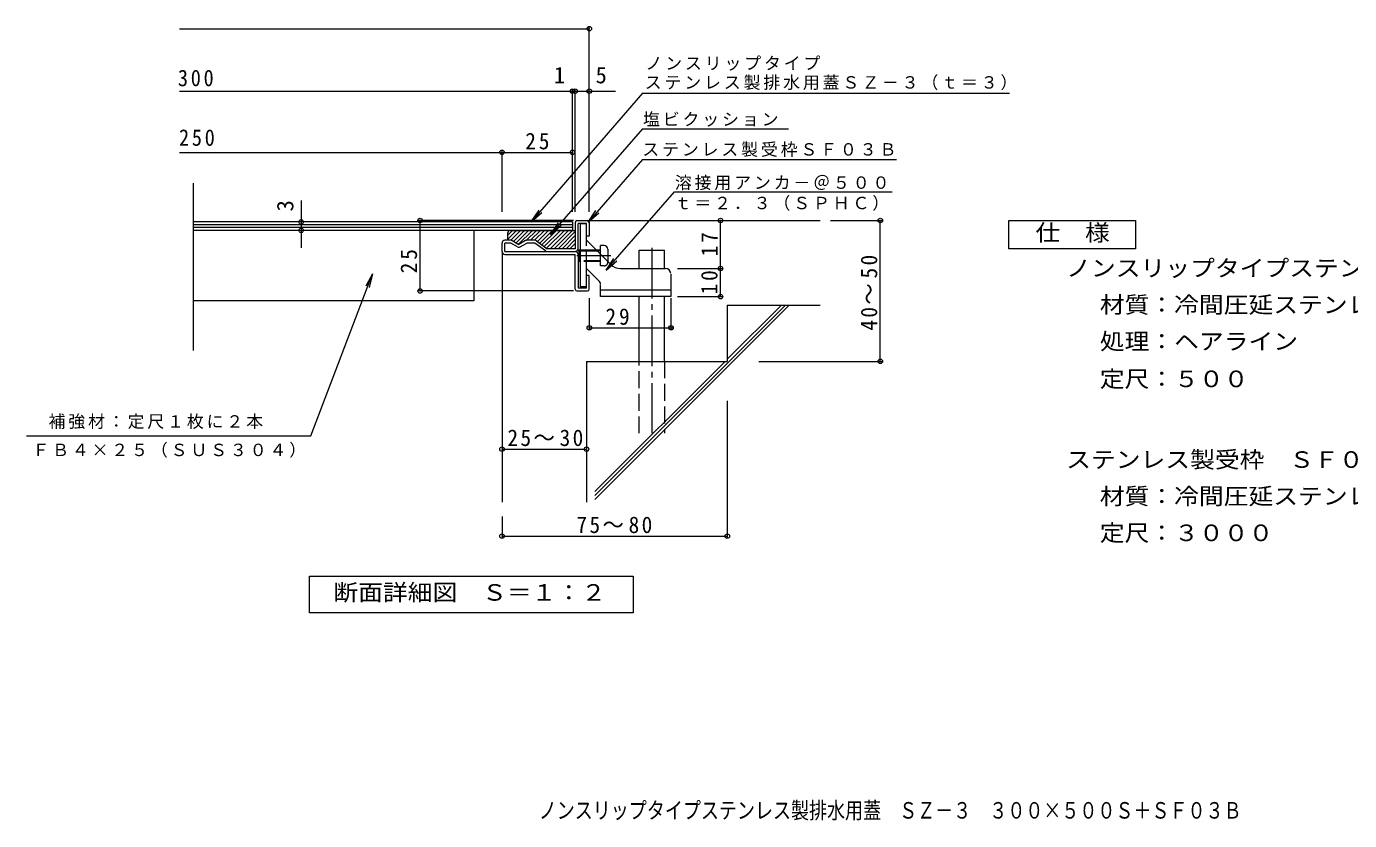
# Model space of a CAD drawing. Units: millimetres on the paper, enlarged 10 times, with parts at other scales. Extents: x -1724 to 1808, y -1350 to 1175.
# Drawn here: x -1724 to 626, y -1350 to 60 of the extents above; entities that cross this region are included whole.
import ezdxf
from ezdxf.enums import TextEntityAlignment as Align

# ---------------------------------------------------------------- set-up
doc = ezdxf.new("R2010")
doc.units = ezdxf.units.MM
doc.header["$LTSCALE"] = 10
doc.header["$PDMODE"] = 32
doc.header["$PDSIZE"] = 8
doc.linetypes.add('CHAIN2', pattern=[12, 9, -1, 1, -1])
doc.linetypes.add('DASHED3', pattern=[4, 3, -1])
for name, color, linetype, lineweight in [('D-1', 2, 'Continuous', 9), ('D-2', 3, 'Continuous', 9), ('D-4', 7, 'Continuous', 9), ('D-5', 7, 'Continuous', 9), ('D-6', 6, 'Continuous', 5), ('D-9', 4, 'Continuous', 9), ('D-A', 3, 'Continuous', 9)]:
    doc.layers.add(name, color=color, linetype=linetype, lineweight=lineweight)
doc.layers.add('F-4', color=2, linetype='Continuous')
doc.styles.add('ＭＳ ゴシック', font='')
doc.styles.get('ＭＳ ゴシック').set_extended_font_data('MS Gothic')

msp = doc.modelspace()

# ---------------------------------------------------------------- linework, layer by layer
at = {"layer": 'D-1'}
for p, q in [((-749.09, -287.83), (-749.09, -334.83)), ((-746.09, -284.83), (-727.09, -284.83)), ((-729.09, -289.83), (-744.09, -289.83)), ((-744.09, -334.83), (-744.09, -289.83)), ((-724.09, -287.83), (-724.09, -312.33)), ((-879.09, -339.83), (-879.09, -324.83)), ((-863.42, -319.83), (-874.09, -319.83)), ((-874.09, -339.83), (-874.09, -324.83)), ((-863.42, -324.83), (-874.09, -324.83)), ((-851.59, -331.66), (-863.42, -324.83)), ((-860.92, -320.5), (-849.09, -327.33)), ((-837.26, -320.5), (-849.09, -327.33)), ((-846.59, -331.66), (-834.76, -324.83)), ((-820.74, -319.83), (-834.76, -319.83)), ((-820.75, -324.83), (-834.76, -324.83)), ((-802.09, -338.83), (-820.75, -324.83)), ((-817.77, -320.82), (-799.09, -334.83)), ((-874.09, -339.83), (-749.09, -339.83)), ((-874.09, -344.83), (-749.09, -344.83)), ((-749.09, -334.83), (-799.09, -334.83)), ((-749.09, -406.83), (-749.09, -344.83)), ((-744.09, -344.83), (-744.09, -404.83)), ((-724.09, -382.33), (-729.09, -382.33)), ((-729.09, -404.83), (-729.09, -382.33)), ((-724.09, -406.83), (-724.09, -382.33)), ((-746.09, -409.83), (-727.09, -409.83)), ((-729.09, -404.83), (-744.09, -404.83))]:
    msp.add_line(p, q, dxfattribs=at)
msp.add_lwpolyline([(-724.09, -312.33), (-729.09, -312.33), (-729.09, -289.83)], dxfattribs=at)
for centre, radius, start, end in [((-746.09, -287.83), 3, 90, 180), ((-727.09, -287.83), 3, 0, 90), ((-874.09, -324.83), 5, 90, 180), ((-863.42, -324.83), 5, 59.99997, 90), ((-834.76, -324.83), 5, 90, 120.00003), ((-820.74, -324.78), 4.95, 53.12967, 90), ((-874.09, -339.83), 5, 180, 270), ((-849.09, -327.33), 5, 239.99997, 300.00003), ((-799.09, -334.83), 5, 233.13025, 270), ((-749.09, -334.83), 5, 270, 0), ((-749.09, -344.83), 5, 0, 90), ((-746.09, -406.83), 3, 180, 270), ((-727.09, -406.83), 3, 270, 0)]:
    msp.add_arc(centre, radius, start, end, dxfattribs=at)
at = {"layer": 'D-2'}
for p, q in [((-1426.76, -515.55), (-1426.76, -218.63)), ((-754.09, -287.33), (-1426.76, -287.33)), ((-754.09, -292.33), (-1426.76, -292.33)), ((-754.09, -297.33), (-1426.76, -297.33)), ((-754.09, -302.33), (-1426.76, -302.33)), ((-929.09, -302.33), (-929.09, -427.33)), ((-754.09, -287.33), (-754.09, -302.33)), ((-929.09, -427.33), (-1426.76, -427.33))]:
    msp.add_line(p, q, dxfattribs=at)
at = {"layer": 'D-4'}
for p, q in [((-1451.76, 55.54), (-724.09, 55.54)), ((-724.09, -269.37), (-724.09, 58.54)), ((-1451.76, -55.16), (-677.55, -55.16)), ((-754.09, -269.37), (-754.09, -52.16)), ((-749.09, -269.37), (-749.09, -52.16)), ((-1451.76, -163.91), (-879.09, -163.91)), ((-879.09, -269.37), (-879.09, -160.91)), ((-879.09, -163.91), (-754.09, -163.91)), ((-1235.82, -249.31), (-1235.82, -333.51)), ((-752.23, -284.83), (-1027.57, -284.83)), ((-1024.57, -409.83), (-1024.57, -284.83)), ((-491.04, -369.83), (-491.04, -284.83)), ((-295.59, -284.83), (-204.4, -284.83)), ((-207.4, -534.83), (-207.4, -284.83)), ((-567.26, -369.83), (-488.04, -369.83)), ((-491.04, -419.83), (-491.04, -369.83)), ((-752.23, -409.83), (-1027.57, -409.83)), ((-724.09, -422.79), (-724.09, -478.36)), ((-579.09, -422.79), (-579.09, -478.36)), ((-567.26, -419.83), (-488.04, -419.83)), ((-724.09, -475.36), (-574.09, -475.36)), ((-423.31, -534.83), (-204.4, -534.83)), ((-479.09, -604.7), (-479.09, -847.91)), ((-879.09, -690.45), (-729.09, -690.45)), ((-879.09, -809.83), (-879.09, -847.91)), ((-879.09, -844.91), (-479.09, -844.91))]:
    msp.add_line(p, q, dxfattribs=at)
for p in [(-724.09, 55.54), (-754.09, -55.16), (-749.09, -55.16), (-724.09, -55.16), (-879.09, -163.91), (-754.09, -163.91), (-1024.57, -284.83), (-491.04, -284.83), (-207.4, -284.83), (-1235.82, -287.33), (-1235.82, -302.33), (-491.04, -369.83), (-1024.57, -409.83), (-491.04, -419.83), (-724.09, -475.36), (-579.09, -475.36), (-207.4, -534.83), (-879.09, -690.45), (-729.09, -690.45), (-879.09, -844.91), (-479.09, -844.91)]:
    msp.add_point(p, dxfattribs=at)
at = {"layer": 'D-5'}
for p, q in [((-629.57, -58.58), (21.82, -58.58)), ((-629.57, -121.92), (-370.18, -121.92)), ((-629.57, -176.78), (-178.6, -176.78)), ((-694.07, -373), (-572.98, -233.88)), ((-572.98, -233.88), (-186.28, -233.88)), ((-827.08, -287.33), (-808.41, -270.7)), ((-726.04, -287.62), (-707.31, -271.07)), ((-792.87, -309.54), (-774.13, -292.99)), ((-694.07, -373), (-680.26, -352.16)), ((-694.07, -373), (-675.33, -356.45)), ((-1109.06, -379.15), (-1120.93, -401.15)), ((-1723.57, -666.67), (-1218.64, -666.67))]:
    msp.add_line(p, q, dxfattribs=at)
at = {"layer": 'D-5', "color": 2}
for p, q in [((20.58, -284.83), (245.58, -284.83)), ((20.58, -334.83), (20.58, -284.83)), ((245.58, -284.83), (245.58, -334.83)), ((245.58, -334.83), (20.58, -334.83))]:
    msp.add_line(p, q, dxfattribs=at)
at = {"layer": 'D-5'}
for points in [[(-629.57, -58.58), (-827.08, -287.33), (-813.35, -266.43)], [(-629.57, -121.92), (-792.87, -309.54), (-779.06, -288.7)], [(-629.57, -176.78), (-726.04, -287.62), (-712.23, -266.78)], [(-1218.64, -666.67), (-1109.06, -379.15), (-1114.83, -403.47)]]:
    msp.add_lwpolyline(points, dxfattribs=at)
at = {"layer": 'D-5', "color": 2}
msp.add_lwpolyline([(-1221.08, -980.77), (-1221.08, -915.77), (-646.08, -915.77), (-646.08, -980.77)], close=True, dxfattribs=at)
at = {"layer": 'D-6'}
for p, q in [((-729.09, -284.83), (-314.09, -284.83)), ((-879.09, -339.83), (-879.09, -784.83)), ((-635.59, -337.33), (-590.59, -337.33)), ((-635.59, -369.83), (-635.59, -337.33)), ((-590.59, -369.83), (-590.59, -337.33)), ((-635.59, -534.83), (-635.59, -419.83)), ((-590.59, -534.83), (-590.59, -419.83)), ((-714.09, -779.98), (-368.94, -434.83)), ((-714.09, -772.9), (-376.01, -434.83)), ((-479.09, -434.83), (-314.09, -434.83)), ((-479.09, -434.83), (-479.09, -534.83)), ((-479.09, -530.84), (-383.08, -434.83)), ((-729.09, -534.83), (-729.09, -784.83)), ((-729.09, -534.83), (-479.09, -534.83)), ((-714.09, -765.84), (-483.08, -534.83))]:
    msp.add_line(p, q, dxfattribs=at)
at = {"layer": 'D-6', "linetype": 'CHAIN2'}
msp.add_line((-613.09, -333.25), (-613.09, -662.33), dxfattribs=at)
at = {"layer": 'D-6', "linetype": 'DASHED3'}
for p, q in [((-635.59, -662.33), (-635.59, -534.83)), ((-590.59, -534.83), (-590.59, -662.33))]:
    msp.add_line(p, q, dxfattribs=at)
at = {"layer": 'D-9'}
for p, q in [((-860.27, -302.33), (-869.09, -311.14)), ((-853.2, -302.33), (-869.09, -318.21)), ((-864.09, -302.33), (-749.09, -302.33)), ((-846.13, -302.33), (-863.63, -319.83)), ((-839.06, -302.33), (-858.58, -321.85)), ((-831.99, -302.33), (-854.1, -324.43)), ((-824.92, -302.33), (-849.62, -327.02)), ((-817.85, -302.33), (-835.35, -319.83)), ((-810.78, -302.33), (-828.28, -319.83)), ((-803.71, -302.33), (-821.21, -319.83)), ((-796.63, -302.33), (-816.26, -321.95)), ((-789.56, -302.33), (-812.22, -324.98)), ((-782.49, -302.33), (-808.18, -328.01)), ((-775.42, -302.33), (-804.14, -331.04)), ((-768.35, -302.33), (-800.09, -334.07)), ((-761.28, -302.33), (-793.78, -334.83)), ((-754.21, -302.33), (-786.71, -334.83)), ((-749.09, -304.28), (-779.64, -334.83)), ((-869.09, -307.33), (-869.09, -319.83)), ((-749.09, -311.35), (-772.57, -334.83)), ((-749.09, -318.42), (-765.49, -334.83)), ((-749.09, -325.49), (-758.42, -334.83))]:
    msp.add_line(p, q, dxfattribs=at)
msp.add_arc((-864.09, -307.33), 5, 90, 180, dxfattribs=at)
at = {"layer": 'D-A'}
for p, q in [((-740.59, -289.83), (-740.59, -402.33)), ((-740.59, -289.83), (-729.09, -289.83)), ((-729.09, -319.83), (-729.09, -289.83)), ((-729.09, -319.83), (-686.41, -362.5)), ((-742.84, -337.33), (-744.09, -338.58)), ((-740.59, -338.58), (-744.09, -338.58)), ((-740.59, -337.33), (-742.84, -337.33)), ((-704.09, -337.33), (-711.59, -337.33)), ((-704.09, -338.58), (-710.34, -338.58)), ((-704.09, -344.83), (-704.09, -329.33)), ((-697.59, -329.33), (-704.09, -329.33)), ((-691.09, -335.83), (-691.09, -357.83)), ((-742.84, -357.33), (-744.09, -356.08)), ((-740.59, -356.08), (-744.09, -356.08)), ((-740.59, -357.33), (-742.84, -357.33)), ((-707.02, -391.9), (-729.09, -369.83)), ((-729.09, -402.33), (-729.09, -369.83)), ((-668.73, -369.83), (-589.09, -369.83)), ((-704.09, -419.83), (-704.09, -398.97)), ((-579.09, -379.83), (-579.09, -419.83)), ((-729.09, -402.33), (-740.59, -402.33)), ((-579.09, -408.33), (-704.09, -408.33)), ((-579.09, -419.83), (-704.09, -419.83))]:
    msp.add_line(p, q, dxfattribs=at)
at = {"layer": 'D-A', "linetype": 'DASHED3'}
for p, q in [((-729.09, -369.83), (-729.09, -319.83)), ((-742.84, -337.33), (-742.84, -357.33)), ((-711.59, -337.33), (-740.59, -337.33)), ((-740.59, -338.58), (-710.34, -338.58)), ((-704.09, -365.33), (-704.09, -344.83)), ((-704.09, -356.08), (-740.59, -356.08)), ((-704.09, -357.33), (-740.59, -357.33)), ((-697.59, -365.33), (-704.09, -365.33)), ((-691.09, -358.83), (-691.09, -357.83))]:
    msp.add_line(p, q, dxfattribs=at)
at = {"layer": 'D-A', "linetype": 'CHAIN2'}
msp.add_line((-686.09, -347.33), (-746.51, -347.33), dxfattribs=at)
at = {"layer": 'D-A'}
for centre, radius, start, end in [((-697.59, -335.83), 6.5, 0, 90), ((-668.73, -344.83), 25, 225, 270), ((-589.09, -379.83), 10, 7.01646, 90), ((-714.09, -398.97), 10, 7.01646, 45)]:
    msp.add_arc(centre, radius, start, end, dxfattribs=at)
at = {"layer": 'D-A', "linetype": 'DASHED3'}
msp.add_arc((-697.59, -358.83), 6.5, 270, 0, dxfattribs=at)

# ---------------------------------------------------------------- texts
at = {"layer": 'D-4', "color": 2, "style": 'ＭＳ ゴシック'}
for s, p in [('1', (-787.03, -50.16)), ('5', (-712.98, -50.16))]:
    msp.add_text(s, height=29.33, dxfattribs=at).set_placement(p, align=Align.BOTTOM_LEFT)
msp.add_text('3', height=29.33, rotation=90, dxfattribs=at).set_placement((-1240.82, -268.7), align=Align.BOTTOM_LEFT)
at = {"layer": 'D-4', "color": 2, "char_height": 29.33, "attachment_point": 7, "style": 'ＭＳ ゴシック'}
for s, insert in [('\\T1.27;\\W0.9;300', (-1454.67, -46.92)), ('\\T1.27;\\W0.9;250', (-1452.71, -152.71)), ('\\T1.27;\\W0.95;25', (-837.84, -158.91)), ('\\T1.22;\\W0.95;25～30', (-869.48, -685.45)), ('\\T1.22;\\W0.95;75～80', (-746.96, -839.91))]:
    msp.add_mtext(s, dxfattribs=dict(at, insert=insert))
for s, insert, rotation in [('\\T1.27;\\W0.95;17', (-496.04, -348.58), 90), ('\\T1.27;\\W0.95;25', (-1029.57, -378.57), 90), ('\\T1.22;\\W0.95;40～50', (-212.4, -480.34), 90), ('\\T1.27;\\W0.95;10', (-496.04, -416.08), 90), ('\\T1.27;\\W0.95;29', (-695.45, -470.36), 0.001)]:
    msp.add_mtext(s, dxfattribs=dict(at, insert=insert, rotation=rotation))
at = {"layer": 'D-5', "color": 2, "style": 'ＭＳ ゴシック', "width": 1.1}
for s, p in [('仕\u3000様', (68.08, -329.83)), ('ノンスリップタイプステンレス製排水用蓋\u3000ＳＺ－３\u3000３００×５００Ｓ（補強材付）', (122.67, -392.75)), ('材質：冷間圧延ステンレス鋼板（ＳＵＳ３０４－２Ｂ）', (182.39, -457.75)), ('処理：ヘアライン', (182.39, -522.75)), ('定尺：５００', (182.39, -589.3)), ('ステンレス製受枠\u3000ＳＦ０３Ｂ', (122.67, -732.51)), ('材質：冷間圧延ステンレス鋼板（ＳＵＳ３０４－２Ｂ）', (182.39, -797.51)), ('定尺：３０００', (182.39, -862.51)), ('断面詳細図\u3000Ｓ＝１：２', (-1178.58, -968.27))]:
    msp.add_text(s, height=29.33, dxfattribs=at).set_placement(p, align=Align.BOTTOM_LEFT)
at = {"layer": 'D-5', "char_height": 21.99, "attachment_point": 7, "style": 'ＭＳ ゴシック'}
for s, insert in [('\\T1.17;ノンスリップタイプ', (-624.42, -18.96)), ('\\T1.17;ステンレス製排水用蓋ＳＺ－３（ｔ＝３）', (-625.62, -53.59)), ('\\T1.17;塩ビクッション', (-628.73, -118.39)), ('\\T1.17;ステンレス製受枠ＳＦ０３Ｂ', (-629.93, -172.02)), ('\\T1.17;溶接用アンカ－＠５００', (-572.15, -231.07)), ('\\T1.17;ｔ＝２．３（ＳＰＨＣ）', (-572.54, -267.64)), ('\\T1.17;補強材：定尺１枚に２本', (-1684.39, -655)), ('\\T1.17;ＦＢ４×２５（ＳＵＳ３０４）', (-1713.06, -705.75))]:
    msp.add_mtext(s, dxfattribs=dict(at, insert=insert))
at = {"layer": 'F-4', "style": 'ＭＳ ゴシック', "width": 0.8}
msp.add_text('ノンスリップタイプステンレス製排水用蓋\u3000ＳＺ－３\u3000３００×５００Ｓ＋ＳＦ０３Ｂ', height=29.33, dxfattribs=at).set_placement((-814, -1355), align=Align.BOTTOM_LEFT)

doc.saveas('drawing.dxf')
